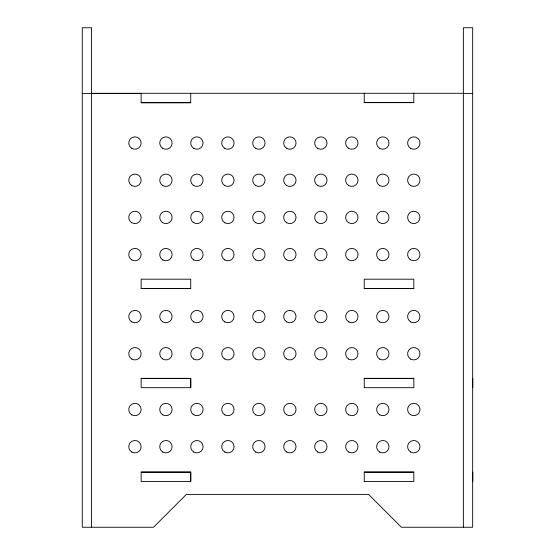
<?xml version="1.0" encoding="UTF-8"?>
<svg xmlns="http://www.w3.org/2000/svg" width="555" height="555" viewBox="0 0 555 555"><rect width="100%" height="100%" fill="white"/><g stroke="black" fill="none" stroke-linecap="round" stroke-linejoin="round"><path stroke-width="0.83" d="M91.568 93.289L463.369 93.289M82.272 93.476L141.143 93.476M463.369 93.476L472.666 93.476M141.143 102.585L190.712 102.585M364.226 102.585L413.801 102.585M141.143 288.489L190.712 288.489L190.712 279.193L141.143 279.193L141.143 288.551L190.712 288.551M364.226 288.489L413.801 288.489L413.801 279.193L364.226 279.193L364.226 288.551L413.801 288.551M141.199 378.399L190.774 378.399L190.774 387.695L141.143 387.695L141.143 378.337L190.712 378.337L190.712 387.695M364.288 378.399L413.857 378.399M364.226 387.695L413.857 387.695L413.801 378.337L364.226 378.337L364.288 387.695M141.199 472.138L190.774 472.138L190.774 481.435L141.143 481.435L141.143 472.076L190.712 472.076L190.712 481.435M364.288 472.138L413.857 472.138M364.226 481.435L413.857 481.435L413.801 472.076L364.226 472.076L364.288 481.435M472.791 378.399L472.791 387.695M472.791 472.138L472.791 481.435M463.369 527.25L463.369 27.75L472.666 27.75L472.666 527.25L401.404 527.25L368.541 494.387L186.397 494.387L153.534 527.25L82.272 527.25L82.272 27.75L91.568 27.75L91.568 527.25M413.801 93.289L413.801 102.647L364.226 102.647L364.226 93.289M190.712 93.289L190.712 102.835L141.143 102.835L141.143 93.289M131.375 148.116A6.195 6.195 0 0 0 141.116 143.606A6.195 6.195 0 0 0 132.34 137.425A6.195 6.195 0 0 0 131.375 148.116M162.358 148.116A6.195 6.195 0 0 0 172.099 143.606A6.195 6.195 0 0 0 163.323 137.425A6.195 6.195 0 0 0 162.358 148.116M193.813 148.414A6.195 6.195 0 0 0 203.109 143.051A6.195 6.195 0 0 0 193.813 137.682A6.195 6.195 0 0 0 193.813 148.414M224.324 148.116A6.195 6.195 0 0 0 234.064 143.606A6.195 6.195 0 0 0 225.288 137.425A6.195 6.195 0 0 0 224.324 148.116M255.779 148.414A6.195 6.195 0 0 0 265.075 143.051A6.195 6.195 0 0 0 255.779 137.682A6.195 6.195 0 0 0 255.779 148.414M286.297 148.116A6.195 6.195 0 0 0 296.037 143.606A6.195 6.195 0 0 0 287.261 137.425A6.195 6.195 0 0 0 286.297 148.116M317.751 148.414A6.195 6.195 0 0 0 327.041 143.051A6.195 6.195 0 0 0 317.751 137.682A6.195 6.195 0 0 0 317.751 148.414M348.262 148.116A6.195 6.195 0 0 0 358.003 143.606A6.195 6.195 0 0 0 349.227 137.425A6.195 6.195 0 0 0 348.262 148.116M379.717 148.414A6.195 6.195 0 0 0 389.013 143.051A6.195 6.195 0 0 0 379.717 137.682A6.195 6.195 0 0 0 379.717 148.414M410.7 148.414A6.195 6.195 0 0 0 419.996 143.051A6.195 6.195 0 0 0 410.7 137.682A6.195 6.195 0 0 0 410.7 148.414M131.847 185.599A6.195 6.195 0 0 0 141.143 180.229A6.195 6.195 0 0 0 131.847 174.867A6.195 6.195 0 0 0 131.847 185.599M162.83 185.599A6.195 6.195 0 0 0 172.126 180.229A6.195 6.195 0 0 0 162.83 174.867A6.195 6.195 0 0 0 162.83 185.599M193.341 185.301A6.195 6.195 0 0 0 203.081 180.791A6.195 6.195 0 0 0 194.305 174.61A6.195 6.195 0 0 0 193.341 185.301M224.796 185.599A6.195 6.195 0 0 0 234.092 180.229A6.195 6.195 0 0 0 224.796 174.867A6.195 6.195 0 0 0 224.796 185.599M255.779 185.599A6.195 6.195 0 0 0 265.075 180.229A6.195 6.195 0 0 0 255.779 174.867A6.195 6.195 0 0 0 255.779 185.599M286.297 185.301A6.195 6.195 0 0 0 296.037 180.791A6.195 6.195 0 0 0 287.261 174.61A6.195 6.195 0 0 0 286.297 185.301M317.751 185.599A6.195 6.195 0 0 0 327.041 180.229A6.195 6.195 0 0 0 317.751 174.867A6.195 6.195 0 0 0 317.751 185.599M348.734 185.599A6.195 6.195 0 0 0 358.024 180.229A6.195 6.195 0 0 0 348.734 174.867A6.195 6.195 0 0 0 348.734 185.599M379.717 185.599A6.195 6.195 0 0 0 389.013 180.229A6.195 6.195 0 0 0 379.717 174.867A6.195 6.195 0 0 0 379.717 185.599M410.7 185.599A6.195 6.195 0 0 0 419.996 180.229A6.195 6.195 0 0 0 410.7 174.867A6.195 6.195 0 0 0 410.7 185.599M131.847 222.777A6.195 6.195 0 0 0 141.143 217.414A6.195 6.195 0 0 0 131.847 212.045A6.195 6.195 0 0 0 131.847 222.777M162.358 222.479A6.195 6.195 0 0 0 172.099 217.969A6.195 6.195 0 0 0 163.323 211.788A6.195 6.195 0 0 0 162.358 222.479M193.341 222.479A6.195 6.195 0 0 0 203.081 217.969A6.195 6.195 0 0 0 194.305 211.788A6.195 6.195 0 0 0 193.341 222.479M224.796 222.777A6.195 6.195 0 0 0 234.092 217.414A6.195 6.195 0 0 0 224.796 212.045A6.195 6.195 0 0 0 224.796 222.777M255.779 222.777A6.195 6.195 0 0 0 265.075 217.414A6.195 6.195 0 0 0 255.779 212.045A6.195 6.195 0 0 0 255.779 222.777M286.762 222.777A6.195 6.195 0 0 0 296.058 217.414A6.195 6.195 0 0 0 286.762 212.045A6.195 6.195 0 0 0 286.762 222.777M317.28 222.479A6.195 6.195 0 0 0 327.02 217.969A6.195 6.195 0 0 0 318.244 211.788A6.195 6.195 0 0 0 317.28 222.479M348.262 222.479A6.195 6.195 0 0 0 358.003 217.969A6.195 6.195 0 0 0 349.227 211.788A6.195 6.195 0 0 0 348.262 222.479M379.245 222.479A6.195 6.195 0 0 0 388.986 217.969A6.195 6.195 0 0 0 380.21 211.788A6.195 6.195 0 0 0 379.245 222.479M410.7 222.777A6.195 6.195 0 0 0 419.996 217.414A6.195 6.195 0 0 0 410.7 212.045A6.195 6.195 0 0 0 410.7 222.777M131.847 259.962A6.195 6.195 0 0 0 141.143 254.592A6.195 6.195 0 0 0 131.847 249.223A6.195 6.195 0 0 0 131.847 259.962M162.83 259.962A6.195 6.195 0 0 0 172.126 254.592A6.195 6.195 0 0 0 162.83 249.223A6.195 6.195 0 0 0 162.83 259.962M193.813 259.962A6.195 6.195 0 0 0 203.109 254.592A6.195 6.195 0 0 0 193.813 249.223A6.195 6.195 0 0 0 193.813 259.962M224.796 259.962A6.195 6.195 0 0 0 234.092 254.592A6.195 6.195 0 0 0 224.796 249.223A6.195 6.195 0 0 0 224.796 259.962M255.779 259.962A6.195 6.195 0 0 0 265.075 254.592A6.195 6.195 0 0 0 255.779 249.223A6.195 6.195 0 0 0 255.779 259.962M286.297 259.657A6.195 6.195 0 0 0 296.037 255.147A6.195 6.195 0 0 0 287.261 248.966A6.195 6.195 0 0 0 286.297 259.657M317.28 259.657A6.195 6.195 0 0 0 327.02 255.147A6.195 6.195 0 0 0 318.244 248.966A6.195 6.195 0 0 0 317.28 259.657M348.262 259.657A6.195 6.195 0 0 0 358.003 255.147A6.195 6.195 0 0 0 349.227 248.966A6.195 6.195 0 0 0 348.262 259.657M379.717 259.962A6.195 6.195 0 0 0 389.013 254.592A6.195 6.195 0 0 0 379.717 249.223A6.195 6.195 0 0 0 379.717 259.962M410.228 259.657A6.195 6.195 0 0 0 419.969 255.147A6.195 6.195 0 0 0 411.193 248.966A6.195 6.195 0 0 0 410.228 259.657M131.847 321.928A6.195 6.195 0 0 0 141.143 316.558A6.195 6.195 0 0 0 131.847 311.195A6.195 6.195 0 0 0 131.847 321.928M162.358 321.629A6.195 6.195 0 0 0 172.099 317.12A6.195 6.195 0 0 0 163.323 310.939A6.195 6.195 0 0 0 162.358 321.629M193.813 321.928A6.195 6.195 0 0 0 203.109 316.558A6.195 6.195 0 0 0 193.813 311.195A6.195 6.195 0 0 0 193.813 321.928M224.796 321.928A6.195 6.195 0 0 0 234.092 316.558A6.195 6.195 0 0 0 224.796 311.195A6.195 6.195 0 0 0 224.796 321.928M255.779 321.928A6.195 6.195 0 0 0 265.075 316.558A6.195 6.195 0 0 0 255.779 311.195A6.195 6.195 0 0 0 255.779 321.928M286.762 321.928A6.195 6.195 0 0 0 296.058 316.558A6.195 6.195 0 0 0 286.762 311.195A6.195 6.195 0 0 0 286.762 321.928M317.751 321.928A6.195 6.195 0 0 0 327.041 316.558A6.195 6.195 0 0 0 317.751 311.195A6.195 6.195 0 0 0 317.751 321.928M348.734 321.928A6.195 6.195 0 0 0 358.024 316.558A6.195 6.195 0 0 0 348.734 311.195A6.195 6.195 0 0 0 348.734 321.928M379.717 321.928A6.195 6.195 0 0 0 389.013 316.558A6.195 6.195 0 0 0 379.717 311.195A6.195 6.195 0 0 0 379.717 321.928M410.7 321.928A6.195 6.195 0 0 0 419.996 316.558A6.195 6.195 0 0 0 410.7 311.195A6.195 6.195 0 0 0 410.7 321.928M131.847 359.106A6.195 6.195 0 0 0 141.143 353.743A6.195 6.195 0 0 0 131.847 348.373A6.195 6.195 0 0 0 131.847 359.106M162.358 358.808A6.195 6.195 0 0 0 172.099 354.298A6.195 6.195 0 0 0 163.323 348.117A6.195 6.195 0 0 0 162.358 358.808M193.813 359.106A6.195 6.195 0 0 0 203.109 353.743A6.195 6.195 0 0 0 193.813 348.373A6.195 6.195 0 0 0 193.813 359.106M224.324 358.808A6.195 6.195 0 0 0 234.064 354.298A6.195 6.195 0 0 0 225.288 348.117A6.195 6.195 0 0 0 224.324 358.808M255.779 359.106A6.195 6.195 0 0 0 265.075 353.743A6.195 6.195 0 0 0 255.779 348.373A6.195 6.195 0 0 0 255.779 359.106M286.297 358.808A6.195 6.195 0 0 0 296.037 354.298A6.195 6.195 0 0 0 287.261 348.117A6.195 6.195 0 0 0 286.297 358.808M317.28 358.808A6.195 6.195 0 0 0 327.02 354.298A6.195 6.195 0 0 0 318.244 348.117A6.195 6.195 0 0 0 317.28 358.808M348.734 359.106A6.195 6.195 0 0 0 358.024 353.743A6.195 6.195 0 0 0 348.734 348.373A6.195 6.195 0 0 0 348.734 359.106M379.717 359.106A6.195 6.195 0 0 0 389.013 353.743A6.195 6.195 0 0 0 379.717 348.373A6.195 6.195 0 0 0 379.717 359.106M410.7 359.106A6.195 6.195 0 0 0 419.996 353.743A6.195 6.195 0 0 0 410.7 348.373A6.195 6.195 0 0 0 410.7 359.106M410.7 452.061A6.195 6.195 0 0 0 419.996 446.692A6.195 6.195 0 0 0 410.7 441.322A6.195 6.195 0 0 0 410.7 452.061M379.717 452.061A6.195 6.195 0 0 0 389.013 446.692A6.195 6.195 0 0 0 379.717 441.322A6.195 6.195 0 0 0 379.717 452.061M348.734 452.061A6.195 6.195 0 0 0 358.024 446.692A6.195 6.195 0 0 0 348.734 441.322A6.195 6.195 0 0 0 348.734 452.061M317.751 452.061A6.195 6.195 0 0 0 327.041 446.692A6.195 6.195 0 0 0 317.751 441.322A6.195 6.195 0 0 0 317.751 452.061M286.762 452.061A6.195 6.195 0 0 0 296.058 446.692A6.195 6.195 0 0 0 286.762 441.322A6.195 6.195 0 0 0 286.762 452.061M255.779 452.061A6.195 6.195 0 0 0 265.075 446.692A6.195 6.195 0 0 0 255.779 441.322A6.195 6.195 0 0 0 255.779 452.061M224.796 452.061A6.195 6.195 0 0 0 234.092 446.692A6.195 6.195 0 0 0 224.796 441.322A6.195 6.195 0 0 0 224.796 452.061M193.813 452.061A6.195 6.195 0 0 0 203.109 446.692A6.195 6.195 0 0 0 193.813 441.322A6.195 6.195 0 0 0 193.813 452.061M162.83 452.061A6.195 6.195 0 0 0 172.126 446.692A6.195 6.195 0 0 0 162.83 441.322A6.195 6.195 0 0 0 162.83 452.061M131.847 452.061A6.195 6.195 0 0 0 141.143 446.692A6.195 6.195 0 0 0 131.847 441.322A6.195 6.195 0 0 0 131.847 452.061M410.228 414.578A6.195 6.195 0 0 0 419.969 410.069A6.195 6.195 0 0 0 411.193 403.887A6.195 6.195 0 0 0 410.228 414.578M379.717 414.876A6.195 6.195 0 0 0 389.013 409.514A6.195 6.195 0 0 0 379.717 404.144A6.195 6.195 0 0 0 379.717 414.876M348.734 414.876A6.195 6.195 0 0 0 358.024 409.514A6.195 6.195 0 0 0 348.734 404.144A6.195 6.195 0 0 0 348.734 414.876M317.28 414.578A6.195 6.195 0 0 0 327.02 410.069A6.195 6.195 0 0 0 318.244 403.887A6.195 6.195 0 0 0 317.28 414.578M286.297 414.578A6.195 6.195 0 0 0 296.037 410.069A6.195 6.195 0 0 0 287.261 403.887A6.195 6.195 0 0 0 286.297 414.578M255.779 414.876A6.195 6.195 0 0 0 265.075 409.514A6.195 6.195 0 0 0 255.779 404.144A6.195 6.195 0 0 0 255.779 414.876M224.796 414.876A6.195 6.195 0 0 0 234.092 409.514A6.195 6.195 0 0 0 224.796 404.144A6.195 6.195 0 0 0 224.796 414.876M193.341 414.578A6.195 6.195 0 0 0 203.081 410.069A6.195 6.195 0 0 0 194.305 403.887A6.195 6.195 0 0 0 193.341 414.578M162.83 414.876A6.195 6.195 0 0 0 172.126 409.514A6.195 6.195 0 0 0 162.83 404.144A6.195 6.195 0 0 0 162.83 414.876M131.847 414.876A6.195 6.195 0 0 0 141.143 409.514A6.195 6.195 0 0 0 131.847 404.144A6.195 6.195 0 0 0 131.847 414.876"/></g></svg>
